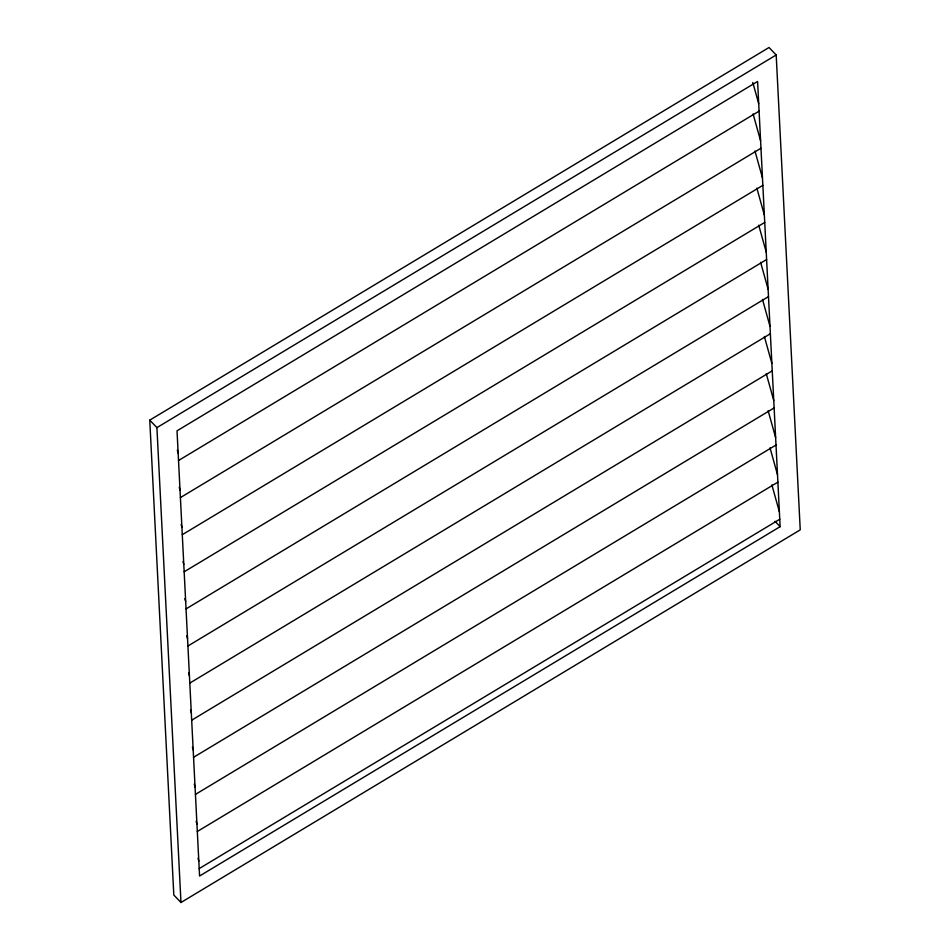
<?xml version="1.0" encoding="UTF-8"?>
<svg xmlns="http://www.w3.org/2000/svg" width="950" height="950" viewBox="0 0 950 950"><rect width="100%" height="100%" fill="white"/><g stroke="black" fill="none" stroke-linecap="round" stroke-linejoin="round"><path stroke-width="1.43" d="M149.756 420.149L769.025 47.5L776.186 54.981L800.244 529.851L180.975 902.5L173.814 895.019L149.756 420.149L156.916 427.631L180.975 902.5M156.916 427.631L776.186 54.981M178.529 460.512L759.086 111.15M180.405 497.61L760.962 148.248M182.281 534.707L762.85 185.345M184.158 571.805L764.726 222.442M186.046 608.903L766.602 259.54M187.922 646L768.479 296.637M189.798 683.097L770.367 333.735M191.674 720.195L772.243 370.844M193.562 757.304L774.119 407.942M195.439 794.402L775.996 445.039M197.315 831.499L777.884 482.137M199.191 868.597L779.76 519.234M780.14 526.656L199.571 876.019L177.021 430.825L757.589 81.474L780.14 526.656L775.022 521.312M752.792 82.484L758.706 103.728M753.101 113.917L760.594 140.826M754.977 151.014L762.47 177.923M756.853 188.112L764.346 215.021M758.729 225.209L766.234 252.118M760.617 262.307L768.111 289.228M762.494 299.404L769.987 326.325M764.37 336.514L771.863 363.423M766.246 373.611L773.751 400.52M768.134 410.709L775.627 437.617M770.011 447.806L777.504 474.715M771.887 484.904L779.38 511.812M177.353 450.253L178.149 453.091M179.241 487.35L180.025 490.188M181.118 524.459L181.901 527.286M182.994 561.557L183.789 564.383M184.87 598.654L185.666 601.481M186.758 635.752L187.542 638.578M188.634 672.849L189.418 675.688M190.511 709.947L191.306 712.785M192.399 747.044L193.183 749.883M194.275 784.142L195.059 786.98M196.151 821.239L196.935 824.078M198.027 858.349L198.823 861.175"/></g></svg>
